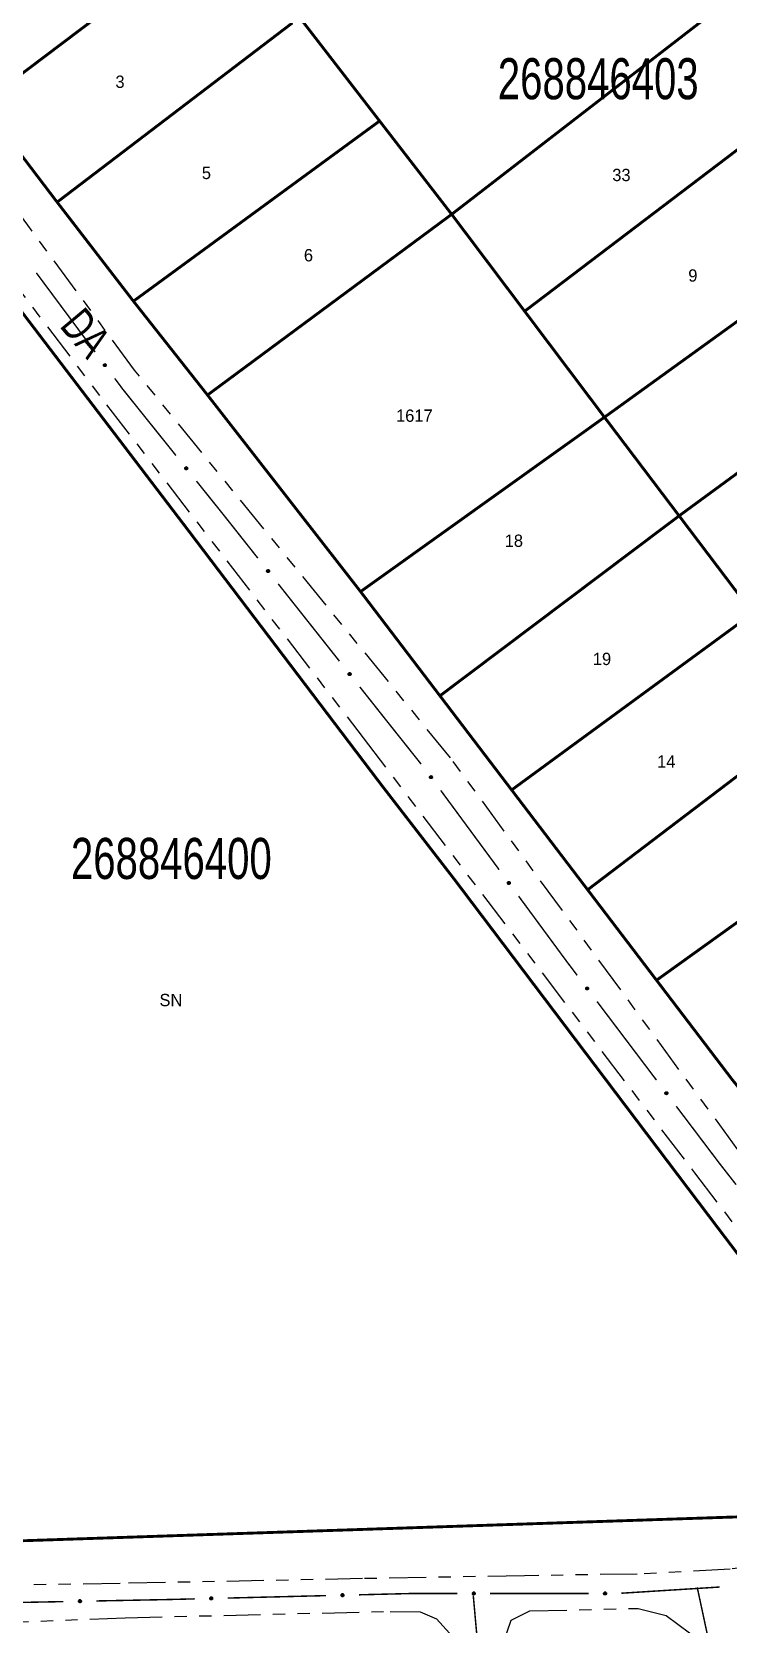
# Model space of a CAD drawing. Extents: x 205807 to 207855, y 4874692 to 4876446.
# Drawn here: x 206378.2 to 206463, y 4875575.6 to 4875769.5 of the extents above; entities that cross this region are included whole.
import ezdxf
from ezdxf.enums import TextEntityAlignment as Align

# ---------------------------------------------------------------- set-up
doc = ezdxf.new("R2010")
doc.units = 0
doc.header["$LTSCALE"] = 1.5
doc.header["$MEASUREMENT"] = 0
doc.linetypes.add('TRACO_25', pattern=[8, 3, -1, 1, -1, 1, -1])
for name, color, linetype in [('CD_MALHA_LOTES', 7, 'CONTINUOUS'), ('CD_TXT_QUADRA', 7, 'CONTINUOUS'), ('RU-QUADRA', 210, 'CONTINUOUS'), ('SV-EIXO-RUA-N-PAV', 6, 'CONTINUOUS'), ('SV-RUA-NAO-PAV', 7, 'CONTINUOUS'), ('SV-TXT-RUA-N-PAV', 7, 'CONTINUOUS'), ('Th_NmrPort', 1, 'CONTINUOUS')]:
    doc.layers.add(name, color=color, linetype=linetype)
doc.styles.add('ARIAL', font='ARIAL.SHX')

msp = doc.modelspace()

# ---------------------------------------------------------------- linework, layer by layer
at = {"layer": 'CD_MALHA_LOTES', "linetype": 'Continuous', "const_width": 0.35, "flags": 128}
for points in [[(206372.145914, 4875760.748556), (206401.074051, 4875782.573737)], [(206429.342953, 4875747.271412), (206467.623315, 4875776.824328)], [(206420.559926, 4875758.636677), (206410.811888, 4875771.250669)], [(206381.267174, 4875748.753683), (206409.933046, 4875770.581471)], [(206438.234955, 4875735.469681), (206476.783469, 4875764.718787)], [(206381.267174, 4875748.753683), (206372.145914, 4875760.748556)], [(206390.564516, 4875736.691779), (206420.559926, 4875758.636677)], [(206429.342953, 4875747.271412), (206420.559926, 4875758.636677)], [(206358.562724, 4875751.281207), (206360.856234, 4875752.979595), (206364.262768, 4875752.05213), (206397.424073, 4875708.55034), (206420.777756, 4875677.78588), (206429.668537, 4875666.286756), (206461.776464, 4875623.847351), (206477.002097, 4875603.821719), (206484.796985, 4875593.616569), (206485.6175, 4875592.283233)], [(206447.960005, 4875722.562305), (206487.051807, 4875750.769378)], [(206390.564516, 4875736.691779), (206381.267174, 4875748.753683)], [(206399.591541, 4875725.26426), (206429.342953, 4875747.271412)], [(206438.234955, 4875735.469681), (206429.342953, 4875747.271412)], [(206457.05452, 4875710.553342), (206495.776167, 4875738.917444)], [(206399.591541, 4875725.26426), (206390.564516, 4875736.691779)], [(206447.960005, 4875722.562305), (206438.234955, 4875735.469681)], [(206418.242757, 4875701.324607), (206399.591541, 4875725.26426)], [(206418.242757, 4875701.324607), (206447.960005, 4875722.562305)], [(206457.05452, 4875710.553342), (206447.960005, 4875722.562305)], [(206427.91193, 4875688.634543), (206457.05452, 4875710.553342)], [(206464.903574, 4875700.188962), (206457.05452, 4875710.553342)], [(206427.91193, 4875688.634543), (206418.242757, 4875701.324607)], [(206436.648469, 4875677.168493), (206466.042063, 4875698.68563)], [(206436.648469, 4875677.168493), (206427.91193, 4875688.634543)], [(206445.910205, 4875665.013159), (206474.877025, 4875687.019397)], [(206445.910205, 4875665.013159), (206436.648469, 4875677.168493)], [(206454.303153, 4875653.998044), (206483.837049, 4875675.188023)], [(206454.303153, 4875653.998044), (206445.910205, 4875665.013159)], [(206473.18174, 4875630.102917), (206463.587317, 4875641.813277), (206454.303153, 4875653.998044)], [(206485.6175, 4875592.283233), (206485.925193, 4875591.052461), (206485.207243, 4875589.821689), (206484.079035, 4875589.308867), (206365.668528, 4875585.360141)]]:
    msp.add_lwpolyline(points, dxfattribs=at)
at = {"layer": 'RU-QUADRA', "linetype": 'Continuous', "const_width": 0.18, "flags": 128}
msp.add_lwpolyline([(206372.145914, 4875760.748556), (206381.267174, 4875748.753683), (206390.564516, 4875736.691779), (206399.591541, 4875725.26426), (206418.242757, 4875701.324607), (206427.91193, 4875688.634543), (206436.648469, 4875677.168493), (206445.910205, 4875665.013159), (206454.303153, 4875653.998044), (206463.587317, 4875641.813277)], dxfattribs=at)
msp.add_lwpolyline([(206476.936664, 4875603.907781), (206461.776464, 4875623.847351), (206429.668537, 4875666.286756), (206420.777756, 4875677.78588), (206397.424073, 4875708.55034), (206364.262768, 4875752.05213), (206360.856234, 4875752.979595), (206358.562724, 4875751.281207), (206359.22372, 4875732.968734), (206361.623327, 4875672.48219), (206363.85856, 4875603.910001), (206365.668528, 4875585.360141), (206484.079035, 4875589.308867), (206485.207243, 4875589.821689), (206485.925193, 4875591.052461), (206485.6175, 4875592.283233), (206484.796985, 4875593.616569), (206477.002097, 4875603.821719)], close=True, dxfattribs=at)
at = {"layer": 'SV-EIXO-RUA-N-PAV', "const_width": 0.18}
for points in [[(206385.897521, 4875730.506183), (206378.739032, 4875740.137177)], [(206389.243384, 4875726.004676), (206388.283684, 4875727.295852)], [(206389.488225, 4875725.699539), (206389.243384, 4875726.004676)], [(206395.74656, 4875717.899972), (206389.488225, 4875725.699539)], [(206401.548199, 4875710.669572), (206398.249894, 4875714.780145)], [(206402.001391, 4875710.097611), (206401.548199, 4875710.669572)], [(206405.727583, 4875705.3949), (206402.001391, 4875710.097611)], [(206415.664095, 4875692.854336), (206408.211711, 4875702.259759)], [(206421.520565, 4875685.463067), (206418.148223, 4875689.719196)], [(206421.875618, 4875685.01744), (206421.520565, 4875685.463067)], [(206425.614476, 4875680.324792), (206421.875618, 4875685.01744)], [(206435.125151, 4875667.458836), (206428.006763, 4875677.119506)], [(206443.375385, 4875656.262089), (206437.497947, 4875664.238612)], [(206443.430892, 4875656.188766), (206443.375385, 4875656.262089)], [(206444.638033, 4875654.594147), (206443.430892, 4875656.188766)], [(206454.295165, 4875641.837196), (206447.052316, 4875651.40491)], [(206461.970348, 4875631.698374), (206456.709447, 4875638.647958)], [(206462.145144, 4875631.474913), (206461.970348, 4875631.698374)], [(206463.993507, 4875629.111958), (206462.145144, 4875631.474913)], [(206424.35233, 4875579.314593), (206418.033367, 4875579.157923)], [(206425.031425, 4875579.314593), (206424.35233, 4875579.314593)], [(206430.031425, 4875579.314593), (206425.031425, 4875579.314593)], [(206446.031425, 4875579.314593), (206434.031425, 4875579.314593)], [(206462.006576, 4875580.105556), (206450.03024, 4875579.352327)], [(206459.264717, 4875580.052178), (206461.779066, 4875568.318549)], [(206382.042981, 4875578.33073), (206370.045288, 4875578.095479)], [(206394.603043, 4875578.577007), (206386.042213, 4875578.409146)], [(206395.040433, 4875578.587847), (206394.603043, 4875578.577007)], [(206398.039511, 4875578.662205), (206395.040433, 4875578.587847)], [(206414.034596, 4875579.05878), (206402.038282, 4875578.761349)], [(206431.974048, 4875579.068731), (206433.042132, 4875567.116359)]]:
    msp.add_lwpolyline(points, dxfattribs=at)
at = {"layer": 'SV-EIXO-RUA-N-PAV'}
for points in [[(206387.087965, 4875728.720035), (206387.039482, 4875728.726474), (206386.99913, 4875728.741922), (206386.969184, 4875728.764494), (206386.947921, 4875728.79134), (206386.929262, 4875728.821255), (206386.917104, 4875728.855566), (206386.912045, 4875728.896636), (206386.918164, 4875728.945316), (206386.936706, 4875728.985612), (206386.957264, 4875729.016156), (206386.983981, 4875729.039939), (206387.013345, 4875729.057578), (206387.049403, 4875729.069028), (206387.091074, 4875729.073749), (206387.139875, 4875729.066412), (206387.17933, 4875729.050995), (206387.207723, 4875729.028403), (206387.231463, 4875729.001392), (206387.250146, 4875728.970623), (206387.261886, 4875728.936874), (206387.266563, 4875728.894909), (206387.258684, 4875728.846839), (206387.243757, 4875728.807311), (206387.221569, 4875728.778608), (206387.19445, 4875728.755835), (206387.164674, 4875728.736756), (206387.130692, 4875728.723098), (206387.087965, 4875728.720035)], [(206397.002289, 4875716.159102), (206396.953602, 4875716.163742), (206396.912706, 4875716.177687), (206396.881944, 4875716.199135), (206396.859703, 4875716.225175), (206396.83995, 4875716.254379), (206396.82653, 4875716.288217), (206396.819955, 4875716.329071), (206396.824268, 4875716.377945), (206396.841306, 4875716.4189), (206396.860719, 4875716.450183), (206396.886538, 4875716.474938), (206396.915229, 4875716.493652), (206396.950839, 4875716.506429), (206396.992306, 4875716.512688), (206397.041345, 4875716.507163), (206397.081344, 4875716.493217), (206397.110554, 4875716.47169), (206397.135277, 4875716.445577), (206397.155086, 4875716.41552), (206397.168067, 4875716.382229), (206397.174294, 4875716.340466), (206397.168199, 4875716.292137), (206397.154745, 4875716.252084), (206397.133634, 4875716.22258), (206397.107377, 4875716.198818), (206397.078327, 4875716.17865), (206397.044874, 4875716.163744), (206397.002289, 4875716.159102)], [(206406.972598, 4875703.646351), (206406.92394, 4875703.651291), (206406.883131, 4875703.665486), (206406.852501, 4875703.687122), (206406.83042, 4875703.713299), (206406.810847, 4875703.742624), (206406.797635, 4875703.776543), (206406.791311, 4875703.817437), (206406.795924, 4875703.866283), (206406.813213, 4875703.907133), (206406.832818, 4875703.938296), (206406.858788, 4875703.962893), (206406.887594, 4875703.98143), (206406.923281, 4875703.993988), (206406.964787, 4875703.999992), (206407.013791, 4875703.994166), (206407.053704, 4875703.979975), (206407.08278, 4875703.958269), (206407.107342, 4875703.932004), (206407.126967, 4875703.901826), (206407.139743, 4875703.868456), (206407.145713, 4875703.826656), (206407.139321, 4875703.778365), (206407.125622, 4875703.738395), (206407.10433, 4875703.709021), (206407.077928, 4875703.685422), (206407.048754, 4875703.665432), (206407.015211, 4875703.650732), (206406.972598, 4875703.646351)], [(206416.90911, 4875691.105788), (206416.860452, 4875691.110727), (206416.819642, 4875691.124923), (206416.789013, 4875691.146559), (206416.766932, 4875691.172736), (206416.747359, 4875691.20206), (206416.734147, 4875691.23598), (206416.727823, 4875691.276874), (206416.732436, 4875691.32572), (206416.749725, 4875691.366569), (206416.76933, 4875691.397733), (206416.7953, 4875691.422329), (206416.824106, 4875691.440867), (206416.859793, 4875691.453425), (206416.901299, 4875691.459429), (206416.950303, 4875691.453602), (206416.990216, 4875691.439411), (206417.019292, 4875691.417706), (206417.043854, 4875691.391441), (206417.063479, 4875691.361263), (206417.076255, 4875691.327893), (206417.082225, 4875691.286092), (206417.075833, 4875691.237802), (206417.062134, 4875691.197832), (206417.040842, 4875691.168458), (206417.01444, 4875691.144858), (206416.985266, 4875691.124869), (206416.951723, 4875691.110169), (206416.90911, 4875691.105788)], [(206426.816975, 4875678.548647), (206426.768519, 4875678.555288), (206426.728232, 4875678.570904), (206426.69838, 4875678.5936), (206426.677229, 4875678.620534), (206426.658695, 4875678.650526), (206426.646679, 4875678.684887), (206426.641791, 4875678.725978), (206426.648112, 4875678.774632), (206426.666821, 4875678.814851), (206426.687506, 4875678.845309), (206426.714322, 4875678.86898), (206426.743759, 4875678.886498), (206426.779864, 4875678.897798), (206426.821554, 4875678.902345), (206426.870324, 4875678.894805), (206426.909716, 4875678.879225), (206426.938014, 4875678.856514), (206426.961641, 4875678.829405), (206426.980197, 4875678.798559), (206426.991797, 4875678.764761), (206426.996299, 4875678.722778), (206426.98822, 4875678.67474), (206426.973129, 4875678.635275), (206426.950821, 4875678.606665), (206426.923608, 4875678.584005), (206426.893753, 4875678.565049), (206426.859715, 4875678.551533), (206426.816975, 4875678.548647)], [(206436.308159, 4875665.667754), (206436.259704, 4875665.674394), (206436.219417, 4875665.69001), (206436.189564, 4875665.712706), (206436.168414, 4875665.73964), (206436.149879, 4875665.769633), (206436.137864, 4875665.803994), (206436.132976, 4875665.845084), (206436.139296, 4875665.893739), (206436.158006, 4875665.933958), (206436.178691, 4875665.964415), (206436.205506, 4875665.988087), (206436.234944, 4875666.005604), (206436.271049, 4875666.016905), (206436.312739, 4875666.021451), (206436.361509, 4875666.013912), (206436.4009, 4875665.998332), (206436.429199, 4875665.975621), (206436.452826, 4875665.948512), (206436.471381, 4875665.917665), (206436.482981, 4875665.883868), (206436.487484, 4875665.841884), (206436.479404, 4875665.793847), (206436.464313, 4875665.754381), (206436.442006, 4875665.725771), (206436.414793, 4875665.703111), (206436.384937, 4875665.684156), (206436.350899, 4875665.670639), (206436.308159, 4875665.667754)], [(206445.844128, 4875652.818529), (206445.79559, 4875652.824542), (206445.755104, 4875652.839636), (206445.72496, 4875652.861943), (206445.703463, 4875652.888601), (206445.684542, 4875652.918351), (206445.672083, 4875652.952553), (206445.666663, 4875652.993578), (206445.672353, 4875653.04231), (206445.690541, 4875653.082767), (206445.71083, 4875653.11349), (206445.737336, 4875653.137507), (206445.766545, 4875653.155404), (206445.8025, 4875653.167171), (206445.844128, 4875653.172257), (206445.892991, 4875653.165349), (206445.932581, 4875653.15028), (206445.961171, 4875653.127938), (206445.985147, 4875653.101137), (206446.004101, 4875653.070533), (206446.016137, 4875653.036889), (206446.021183, 4875652.994967), (206446.013726, 4875652.946829), (206445.999147, 4875652.907171), (206445.977212, 4875652.878275), (206445.950294, 4875652.855264), (206445.920687, 4875652.835924), (206445.886827, 4875652.821968), (206445.844128, 4875652.818529)], [(206455.501259, 4875640.061578), (206455.452722, 4875640.067591), (206455.412236, 4875640.082684), (206455.382092, 4875640.104991), (206455.360594, 4875640.13165), (206455.341673, 4875640.161399), (206455.329214, 4875640.195602), (206455.323795, 4875640.236626), (206455.329485, 4875640.285358), (206455.347672, 4875640.325816), (206455.367961, 4875640.356539), (206455.394468, 4875640.380556), (206455.423676, 4875640.398452), (206455.459632, 4875640.410219), (206455.50126, 4875640.415305), (206455.550123, 4875640.408398), (206455.589713, 4875640.393329), (206455.618303, 4875640.370986), (206455.642279, 4875640.344185), (206455.661232, 4875640.313582), (206455.673269, 4875640.279937), (206455.678314, 4875640.238015), (206455.670857, 4875640.189877), (206455.656278, 4875640.15022), (206455.634343, 4875640.121323), (206455.607426, 4875640.098313), (206455.577818, 4875640.078972), (206455.543958, 4875640.065017), (206455.501259, 4875640.061578)], [(206432.175105, 4875579.204512), (206432.141015, 4875579.169442), (206432.104545, 4875579.146272), (206432.068565, 4875579.135702), (206432.034335, 4875579.134652), (206431.999195, 4875579.137522), (206431.964405, 4875579.148232), (206431.928425, 4875579.168672), (206431.893005, 4875579.202622), (206431.871725, 4875579.241542), (206431.859475, 4875579.276262), (206431.856325, 4875579.311892), (206431.859685, 4875579.345982), (206431.872005, 4875579.381752), (206431.893075, 4875579.418012), (206431.928075, 4875579.452802), (206431.963985, 4875579.475272), (206431.999055, 4875579.484582), (206432.034895, 4875579.487522), (206432.070735, 4875579.484162), (206432.104825, 4875579.473452), (206432.141295, 4875579.452172), (206432.175175, 4875579.417172), (206432.197995, 4875579.381612), (206432.207795, 4875579.346682), (206432.209895, 4875579.311332), (206432.207445, 4875579.276052), (206432.198135, 4875579.240632), (206432.175105, 4875579.204512)], [(206448.175105, 4875579.204512), (206448.141015, 4875579.169442), (206448.104545, 4875579.146272), (206448.068565, 4875579.135702), (206448.034335, 4875579.134652), (206447.999195, 4875579.137522), (206447.964405, 4875579.148232), (206447.928425, 4875579.168672), (206447.893005, 4875579.202622), (206447.871725, 4875579.241542), (206447.859475, 4875579.276262), (206447.856325, 4875579.311892), (206447.859685, 4875579.345982), (206447.872005, 4875579.381752), (206447.893075, 4875579.418012), (206447.928075, 4875579.452802), (206447.963985, 4875579.475272), (206447.999055, 4875579.484582), (206448.034895, 4875579.487522), (206448.070735, 4875579.484162), (206448.104825, 4875579.473452), (206448.141295, 4875579.452172), (206448.175175, 4875579.417172), (206448.197995, 4875579.381612), (206448.207795, 4875579.346682), (206448.209895, 4875579.311332), (206448.207445, 4875579.276052), (206448.198135, 4875579.240632), (206448.175105, 4875579.204512)], [(206384.188408, 4875578.262695), (206384.155012, 4875578.226964), (206384.119003, 4875578.203083), (206384.083237, 4875578.19181), (206384.049035, 4875578.190089), (206384.013845, 4875578.19227), (206383.978852, 4875578.202296), (206383.942478, 4875578.222026), (206383.906399, 4875578.255275), (206383.88436, 4875578.293771), (206383.871432, 4875578.328244), (206383.867584, 4875578.363805), (206383.870275, 4875578.397955), (206383.881892, 4875578.433959), (206383.902247, 4875578.470625), (206383.936558, 4875578.506095), (206383.972021, 4875578.529264), (206384.006901, 4875578.53926), (206384.042677, 4875578.542902), (206384.078576, 4875578.540245), (206384.112869, 4875578.530206), (206384.149749, 4875578.509645), (206384.184309, 4875578.475316), (206384.207822, 4875578.44021), (206384.218305, 4875578.405479), (206384.221097, 4875578.370177), (206384.219339, 4875578.334856), (206384.210725, 4875578.29926), (206384.188408, 4875578.262695)], [(206400.185262, 4875578.605291), (206400.152051, 4875578.569387), (206400.116167, 4875578.54532), (206400.08046, 4875578.533862), (206400.046266, 4875578.531964), (206400.011066, 4875578.533962), (206399.976021, 4875578.543806), (206399.939546, 4875578.563348), (206399.903295, 4875578.59641), (206399.881057, 4875578.63479), (206399.86795, 4875578.669196), (206399.863918, 4875578.704737), (206399.866432, 4875578.7389), (206399.877862, 4875578.774964), (206399.898026, 4875578.811735), (206399.932153, 4875578.847382), (206399.967495, 4875578.870735), (206400.002324, 4875578.880912), (206400.03808, 4875578.884739), (206400.073992, 4875578.882269), (206400.108337, 4875578.872407), (206400.145323, 4875578.852037), (206400.180061, 4875578.817888), (206400.203755, 4875578.782904), (206400.214418, 4875578.748228), (206400.217393, 4875578.712941), (206400.215818, 4875578.677611), (206400.207389, 4875578.641971), (206400.185262, 4875578.605291)], [(206416.180346, 4875579.001866), (206416.147136, 4875578.965962), (206416.111251, 4875578.941895), (206416.075544, 4875578.930436), (206416.041351, 4875578.928538), (206416.006151, 4875578.930536), (206415.971106, 4875578.940381), (206415.93463, 4875578.959923), (206415.89838, 4875578.992984), (206415.876141, 4875579.031365), (206415.863035, 4875579.065771), (206415.859002, 4875579.101312), (206415.861517, 4875579.135475), (206415.872946, 4875579.171539), (206415.893111, 4875579.20831), (206415.927238, 4875579.243957), (206415.96258, 4875579.26731), (206415.997408, 4875579.277486), (206416.033164, 4875579.281314), (206416.069077, 4875579.278843), (206416.103422, 4875579.268981), (206416.140408, 4875579.248612), (206416.175145, 4875579.214462), (206416.198839, 4875579.179479), (206416.209502, 4875579.144803), (206416.212478, 4875579.109515), (206416.210903, 4875579.074186), (206416.202474, 4875579.038546), (206416.180346, 4875579.001866)]]:
    msp.add_lwpolyline(points, close=True, dxfattribs=at)
for points in [[(206387.087965, 4875728.720035), (206386.912045, 4875728.896636)], [(206387.039482, 4875728.726474), (206386.917104, 4875728.855566)], [(206387.130692, 4875728.723098), (206386.918164, 4875728.945316)], [(206387.11027, 4875728.723314), (206386.918717, 4875728.91927)], [(206387.061698, 4875728.724615), (206386.919325, 4875728.870417)], [(206387.016441, 4875728.735181), (206386.929256, 4875728.831894)], [(206386.99913, 4875728.741922), (206386.929262, 4875728.821255)], [(206387.144975, 4875728.733808), (206386.929815, 4875728.961522)], [(206387.164674, 4875728.736756), (206386.936706, 4875728.985612)], [(206387.176423, 4875728.748682), (206386.948521, 4875728.995828)], [(206387.19445, 4875728.755835), (206386.957264, 4875729.016156)], [(206387.206806, 4875728.769564), (206386.973768, 4875729.028195)], [(206387.221569, 4875728.778608), (206386.983981, 4875729.039939)], [(206387.23121, 4875728.796204), (206387.000866, 4875729.046635)], [(206387.243757, 4875728.807311), (206387.013345, 4875729.057578)], [(206387.25073, 4875728.829414), (206387.035037, 4875729.060133)], [(206387.258684, 4875728.846839), (206387.049403, 4875729.069028)], [(206387.259105, 4875728.873043), (206387.072465, 4875729.06925)], [(206387.266563, 4875728.894909), (206387.091074, 4875729.073749)], [(206387.25903, 4875728.918892), (206387.120475, 4875729.064131)], [(206387.261886, 4875728.936874), (206387.139875, 4875729.066412)], [(206387.252917, 4875728.956852), (206387.163822, 4875729.053846)], [(206387.250146, 4875728.970623), (206387.17933, 4875729.050995)], [(206397.002289, 4875716.159102), (206396.819955, 4875716.329071)], [(206397.044874, 4875716.163744), (206396.824268, 4875716.377945)], [(206397.024458, 4875716.163204), (206396.825784, 4875716.351937)], [(206396.953602, 4875716.163742), (206396.82653, 4875716.288217)], [(206396.975872, 4875716.162707), (206396.8282, 4875716.30314)], [(206397.058751, 4875716.174975), (206396.835312, 4875716.394571)], [(206396.930255, 4875716.171591), (206396.83955, 4875716.265011)], [(206396.912706, 4875716.177687), (206396.83995, 4875716.254379)], [(206397.078327, 4875716.17865), (206396.841306, 4875716.4189)], [(206397.089627, 4875716.191003), (206396.852735, 4875716.429545)], [(206397.107377, 4875716.198818), (206396.860719, 4875716.450183)], [(206397.119216, 4875716.212995), (206396.876767, 4875716.462824)], [(206397.133634, 4875716.22258), (206396.886538, 4875716.474938)], [(206397.142618, 4875716.24052), (206396.903164, 4875716.482255)], [(206397.154745, 4875716.252084), (206396.915229, 4875716.493652)], [(206397.160895, 4875716.27443), (206396.936812, 4875716.497008)], [(206397.168199, 4875716.292137), (206396.950839, 4875716.506429)], [(206397.16765, 4875716.318339), (206396.973877, 4875716.507505)], [(206397.174294, 4875716.340466), (206396.992306, 4875716.512688)], [(206397.165878, 4875716.364153), (206397.022043, 4875716.504165)], [(206397.168067, 4875716.382229), (206397.041345, 4875716.507163)], [(206397.158365, 4875716.401862), (206397.065742, 4875716.495492)], [(206397.155086, 4875716.41552), (206397.081344, 4875716.493217)], [(206406.972598, 4875703.646351), (206406.791311, 4875703.817437)], [(206407.015211, 4875703.650732), (206406.795924, 4875703.866283)], [(206406.994792, 4875703.650317), (206406.797281, 4875703.840266)], [(206406.92394, 4875703.651291), (206406.797635, 4875703.776543)], [(206406.946203, 4875703.650119), (206406.799396, 4875703.791455)], [(206407.029156, 4875703.661877), (206406.80707, 4875703.882842)], [(206406.900641, 4875703.659283), (206406.810512, 4875703.753258)], [(206406.883131, 4875703.665486), (206406.810847, 4875703.742624)], [(206407.048754, 4875703.665432), (206406.813213, 4875703.907133)], [(206407.06013, 4875703.677715), (206406.824707, 4875703.917708)], [(206407.077928, 4875703.685422), (206406.832818, 4875703.938296)], [(206407.089854, 4875703.699526), (206406.848943, 4875703.950839)], [(206407.10433, 4875703.709021), (206406.858788, 4875703.962893)], [(206407.113424, 4875703.726906), (206406.875459, 4875703.970107)], [(206407.125622, 4875703.738395), (206406.887594, 4875703.98143)], [(206407.131909, 4875703.760703), (206406.909197, 4875703.984654)], [(206407.139321, 4875703.778365), (206406.923281, 4875703.993988)], [(206407.138934, 4875703.80457), (206406.946326, 4875703.994922)], [(206407.145713, 4875703.826656), (206406.964787, 4875703.999992)], [(206407.137443, 4875703.850394), (206406.99447, 4875703.991287)], [(206407.139743, 4875703.868456), (206407.013791, 4875703.994166)], [(206407.130162, 4875703.888148), (206407.038115, 4875703.982345)], [(206407.126967, 4875703.901826), (206407.053704, 4875703.979975)], [(206416.90911, 4875691.105788), (206416.727823, 4875691.276874)], [(206416.951723, 4875691.110169), (206416.732436, 4875691.32572)], [(206416.931304, 4875691.109754), (206416.733793, 4875691.299703)], [(206416.860452, 4875691.110727), (206416.734147, 4875691.23598)], [(206416.882715, 4875691.109555), (206416.735908, 4875691.250892)], [(206416.965668, 4875691.121314), (206416.743582, 4875691.342278)], [(206416.837153, 4875691.118719), (206416.747024, 4875691.212694)], [(206416.819642, 4875691.124923), (206416.747359, 4875691.20206)], [(206416.985266, 4875691.124869), (206416.749725, 4875691.366569)], [(206416.996642, 4875691.137152), (206416.761219, 4875691.377145)], [(206417.01444, 4875691.144858), (206416.76933, 4875691.397733)], [(206417.026366, 4875691.158962), (206416.785455, 4875691.410276)], [(206417.040842, 4875691.168458), (206416.7953, 4875691.422329)], [(206417.049936, 4875691.186343), (206416.811971, 4875691.429544)], [(206417.062134, 4875691.197832), (206416.824106, 4875691.440867)], [(206417.068421, 4875691.22014), (206416.845709, 4875691.44409)], [(206417.075833, 4875691.237802), (206416.859793, 4875691.453425)], [(206417.075446, 4875691.264006), (206416.882838, 4875691.454359)], [(206417.082225, 4875691.286092), (206416.901299, 4875691.459429)], [(206417.073955, 4875691.309831), (206416.930982, 4875691.450723)], [(206417.076255, 4875691.327893), (206416.950303, 4875691.453602)], [(206417.066673, 4875691.347585), (206416.974627, 4875691.441782)], [(206417.063479, 4875691.361263), (206416.990216, 4875691.439411)], [(206426.816975, 4875678.548647), (206426.641791, 4875678.725978)], [(206426.768519, 4875678.555288), (206426.646679, 4875678.684887)], [(206426.859715, 4875678.551533), (206426.648112, 4875678.774632)], [(206426.839294, 4875678.551834), (206426.648557, 4875678.748584)], [(206426.790728, 4875678.553337), (206426.648961, 4875678.699729)], [(206426.728232, 4875678.570904), (206426.658695, 4875678.650526)], [(206426.745515, 4875678.564091), (206426.658732, 4875678.661165)], [(206426.874042, 4875678.562183), (206426.659831, 4875678.79079)], [(206426.893753, 4875678.565049), (206426.666821, 4875678.814851)], [(206426.905552, 4875678.576926), (206426.678679, 4875678.825017)], [(206426.923608, 4875678.584005), (206426.687506, 4875678.845309)], [(206426.936021, 4875678.597682), (206426.704061, 4875678.857279)], [(206426.950821, 4875678.606665), (206426.714322, 4875678.86898)], [(206426.960535, 4875678.62422), (206426.731235, 4875678.875607)], [(206426.973129, 4875678.635275), (206426.743759, 4875678.886498)], [(206426.980193, 4875678.657349), (206426.765462, 4875678.888963)], [(206426.98822, 4875678.67474), (206426.779864, 4875678.897798)], [(206426.98875, 4875678.700943), (206426.802927, 4875678.897924)], [(206426.996299, 4875678.722778), (206426.821554, 4875678.902345)], [(206426.988866, 4875678.746791), (206426.850915, 4875678.892605)], [(206426.991797, 4875678.764761), (206426.870324, 4875678.894805)], [(206426.982911, 4875678.784777), (206426.89422, 4875678.88214)], [(206426.980197, 4875678.798559), (206426.909716, 4875678.879225)], [(206436.308159, 4875665.667754), (206436.132976, 4875665.845084)], [(206436.259704, 4875665.674394), (206436.137864, 4875665.803994)], [(206436.350899, 4875665.670639), (206436.139296, 4875665.893739)], [(206436.330478, 4875665.67094), (206436.139741, 4875665.86769)], [(206436.281912, 4875665.672443), (206436.140146, 4875665.818835)], [(206436.219417, 4875665.69001), (206436.149879, 4875665.769633)], [(206436.2367, 4875665.683197), (206436.149917, 4875665.780271)], [(206436.365226, 4875665.681289), (206436.151016, 4875665.909896)], [(206436.384937, 4875665.684156), (206436.158006, 4875665.933958)], [(206436.396736, 4875665.696033), (206436.169864, 4875665.944124)], [(206436.414793, 4875665.703111), (206436.178691, 4875665.964415)], [(206436.427206, 4875665.716789), (206436.195245, 4875665.976386)], [(206436.442006, 4875665.725771), (206436.205506, 4875665.988087)], [(206436.45172, 4875665.743327), (206436.222419, 4875665.994713)], [(206436.464313, 4875665.754381), (206436.234944, 4875666.005604)], [(206436.471378, 4875665.776456), (206436.256647, 4875666.008069)], [(206436.479404, 4875665.793847), (206436.271049, 4875666.016905)], [(206436.479935, 4875665.820049), (206436.294112, 4875666.017031)], [(206436.487484, 4875665.841884), (206436.312739, 4875666.021451)], [(206436.48005, 4875665.865898), (206436.3421, 4875666.011712)], [(206436.482981, 4875665.883868), (206436.361509, 4875666.013912)], [(206436.474095, 4875665.903883), (206436.385404, 4875666.001247)], [(206436.471381, 4875665.917665), (206436.4009, 4875665.998332)], [(206445.920687, 4875652.835924), (206445.690541, 4875653.082767)], [(206445.932331, 4875652.847953), (206445.702266, 4875653.093086)], [(206445.950294, 4875652.855264), (206445.71083, 4875653.11349)], [(206445.962529, 4875652.869101), (206445.727228, 4875653.125674)], [(206445.977212, 4875652.878275), (206445.737336, 4875653.137507)], [(206445.986698, 4875652.895954), (206445.754162, 4875653.144352)], [(206445.999147, 4875652.907171), (206445.766545, 4875653.155404)], [(206446.005925, 4875652.929335), (206445.788214, 4875653.15815)], [(206446.013726, 4875652.946829), (206445.8025, 4875653.167171)], [(206446.013917, 4875652.973036), (206445.82556, 4875653.167595)], [(206446.021183, 4875652.994967), (206445.844128, 4875653.172257)], [(206446.013439, 4875653.018882), (206445.873612, 4875653.162898)], [(206446.016137, 4875653.036889), (206445.892991, 4875653.165349)], [(206446.006993, 4875653.056787), (206445.917049, 4875653.152994)], [(206446.004101, 4875653.070533), (206445.932581, 4875653.15028)], [(206445.844128, 4875652.818529), (206445.666663, 4875652.993578)], [(206445.79559, 4875652.824542), (206445.672083, 4875652.952553)], [(206445.886827, 4875652.821968), (206445.672353, 4875653.04231)], [(206445.866403, 4875652.822005), (206445.673135, 4875653.016269)], [(206445.817822, 4875652.822879), (206445.674172, 4875652.967423)], [(206445.901014, 4875652.832803), (206445.683862, 4875653.058618)], [(206445.772474, 4875652.833047), (206445.684442, 4875652.928989)], [(206445.755104, 4875652.839636), (206445.684542, 4875652.918351)], [(206455.501259, 4875640.061578), (206455.323795, 4875640.236626)], [(206455.452722, 4875640.067591), (206455.329214, 4875640.195602)], [(206455.543958, 4875640.065017), (206455.329485, 4875640.285358)], [(206455.523535, 4875640.065053), (206455.330267, 4875640.259318)], [(206455.474954, 4875640.065927), (206455.331304, 4875640.210472)], [(206455.558146, 4875640.075851), (206455.340994, 4875640.301666)], [(206455.429605, 4875640.076095), (206455.341573, 4875640.172038)], [(206455.412236, 4875640.082684), (206455.341673, 4875640.161399)], [(206455.577818, 4875640.078972), (206455.347672, 4875640.325816)], [(206455.589462, 4875640.091001), (206455.359397, 4875640.336135)], [(206455.607426, 4875640.098313), (206455.367961, 4875640.356539)], [(206455.619661, 4875640.11215), (206455.384359, 4875640.368722)], [(206455.634343, 4875640.121323), (206455.394468, 4875640.380556)], [(206455.643829, 4875640.139003), (206455.411293, 4875640.3874)], [(206455.656278, 4875640.15022), (206455.423676, 4875640.398452)], [(206455.663056, 4875640.172384), (206455.445345, 4875640.401198)], [(206455.670857, 4875640.189877), (206455.459632, 4875640.410219)], [(206455.671048, 4875640.216084), (206455.482691, 4875640.410644)], [(206455.678314, 4875640.238015), (206455.50126, 4875640.415305)], [(206455.67057, 4875640.261931), (206455.530744, 4875640.405946)], [(206455.673269, 4875640.279937), (206455.550123, 4875640.408398)], [(206455.664124, 4875640.299836), (206455.57418, 4875640.396043)], [(206455.661232, 4875640.313582), (206455.589713, 4875640.393329)], [(206432.184415, 4875579.400394), (206431.870575, 4875579.364916)], [(206432.175175, 4875579.417172), (206431.872005, 4875579.381752)], [(206432.154396, 4875579.433142), (206431.885585, 4875579.400394)], [(206432.141295, 4875579.452172), (206431.893075, 4875579.418012)], [(206432.117554, 4875579.460433), (206431.918333, 4875579.435871)], [(206432.104825, 4875579.473452), (206431.928075, 4875579.452802)], [(206432.083441, 4875579.478172), (206431.952446, 4875579.464526)], [(206432.070735, 4875579.484162), (206431.963985, 4875579.475272)], [(206448.184415, 4875579.400394), (206447.870575, 4875579.364916)], [(206448.175175, 4875579.417172), (206447.872005, 4875579.381752)], [(206448.154396, 4875579.433142), (206447.885585, 4875579.400394)], [(206448.141295, 4875579.452172), (206447.893075, 4875579.418012)], [(206448.117554, 4875579.460433), (206447.918333, 4875579.435871)], [(206448.104825, 4875579.473452), (206447.928075, 4875579.452802)], [(206448.083441, 4875579.478172), (206447.952446, 4875579.464526)], [(206448.070735, 4875579.484162), (206447.963985, 4875579.475272)], [(206384.218305, 4875578.405479), (206383.867584, 4875578.363805)], [(206384.207822, 4875578.44021), (206383.870275, 4875578.397955)], [(206384.217095, 4875578.388208), (206383.871215, 4875578.348672)], [(206384.221097, 4875578.370177), (206383.871432, 4875578.328244)], [(206384.209578, 4875578.423545), (206383.871937, 4875578.381441)], [(206384.193876, 4875578.458722), (206383.880791, 4875578.417099)], [(206384.184309, 4875578.475316), (206383.881892, 4875578.433959)], [(206384.216453, 4875578.351347), (206383.882905, 4875578.309322)], [(206384.219339, 4875578.334856), (206383.88436, 4875578.293771)], [(206384.16322, 4875578.490876), (206383.895103, 4875578.452864)], [(206384.2103, 4875578.317106), (206383.899971, 4875578.274172)], [(206384.149749, 4875578.509645), (206383.902247, 4875578.470625)], [(206384.210725, 4875578.29926), (206383.906399, 4875578.255275)], [(206384.12585, 4875578.517439), (206383.92715, 4875578.488976)], [(206384.198691, 4875578.282759), (206383.927925, 4875578.240601)], [(206384.112869, 4875578.530206), (206383.936558, 4875578.506095)], [(206384.188408, 4875578.262695), (206383.942478, 4875578.222026)], [(206384.091396, 4875578.534505), (206383.960694, 4875578.518295)], [(206384.169426, 4875578.243971), (206383.968051, 4875578.212727)], [(206384.078576, 4875578.540245), (206383.972021, 4875578.529264)], [(206384.155012, 4875578.226964), (206383.978852, 4875578.202296)], [(206384.134544, 4875578.213262), (206384.00518, 4875578.198442)], [(206384.119003, 4875578.203083), (206384.013845, 4875578.19227)], [(206400.214418, 4875578.748228), (206399.863918, 4875578.704737)], [(206400.203755, 4875578.782904), (206399.866432, 4875578.7389)], [(206400.213298, 4875578.730951), (206399.867627, 4875578.689622)], [(206400.217393, 4875578.712941), (206399.86795, 4875578.669196)], [(206400.205598, 4875578.766249), (206399.86818, 4875578.722395)], [(206400.189713, 4875578.801344), (206399.876849, 4875578.758098)], [(206400.180061, 4875578.817888), (206399.877862, 4875578.774964)], [(206400.212847, 4875578.694087), (206399.879521, 4875578.650334)], [(206400.215818, 4875578.677611), (206399.881057, 4875578.63479)], [(206400.158891, 4875578.833338), (206399.890975, 4875578.793937)], [(206400.206872, 4875578.659815), (206399.896769, 4875578.615273)], [(206400.145323, 4875578.852037), (206399.898026, 4875578.811735)], [(206400.207389, 4875578.641971), (206399.903295, 4875578.59641)], [(206400.121384, 4875578.859707), (206399.922834, 4875578.830215)], [(206400.19544, 4875578.625408), (206399.924897, 4875578.581847)], [(206400.108337, 4875578.872407), (206399.932153, 4875578.847382)], [(206400.185262, 4875578.605291), (206399.939546, 4875578.563348)], [(206400.086842, 4875578.876595), (206399.956226, 4875578.859707)], [(206400.166377, 4875578.586469), (206399.965166, 4875578.554182)], [(206400.073992, 4875578.882269), (206399.967495, 4875578.870735)], [(206400.152051, 4875578.569387), (206399.976021, 4875578.543806)], [(206400.131654, 4875578.55558), (206400.002369, 4875578.54009)], [(206400.116167, 4875578.54532), (206400.011066, 4875578.533962)], [(206416.209502, 4875579.144803), (206415.859002, 4875579.101312)], [(206416.198839, 4875579.179479), (206415.861517, 4875579.135475)], [(206416.208382, 4875579.127526), (206415.862712, 4875579.086197)], [(206416.212478, 4875579.109515), (206415.863035, 4875579.065771)], [(206416.200682, 4875579.162824), (206415.863264, 4875579.118969)], [(206416.184798, 4875579.197918), (206415.871933, 4875579.154673)], [(206416.175145, 4875579.214462), (206415.872946, 4875579.171539)], [(206416.207931, 4875579.090661), (206415.874605, 4875579.046909)], [(206416.210903, 4875579.074186), (206415.876141, 4875579.031365)], [(206416.153976, 4875579.229913), (206415.886059, 4875579.190511)], [(206416.201956, 4875579.05639), (206415.891854, 4875579.011848)], [(206416.140408, 4875579.248612), (206415.893111, 4875579.20831)], [(206416.202474, 4875579.038546), (206415.89838, 4875578.992984)], [(206416.116469, 4875579.256282), (206415.917918, 4875579.22679)], [(206416.190525, 4875579.021983), (206415.919981, 4875578.978422)], [(206416.103422, 4875579.268981), (206415.927238, 4875579.243957)], [(206416.180346, 4875579.001866), (206415.93463, 4875578.959923)], [(206416.081926, 4875579.273169), (206415.951311, 4875579.256281)], [(206416.161462, 4875578.983044), (206415.960251, 4875578.950756)], [(206416.069077, 4875579.278843), (206415.96258, 4875579.26731)], [(206416.147136, 4875578.965962), (206415.971106, 4875578.940381)], [(206416.126739, 4875578.952154), (206415.997454, 4875578.936664)], [(206416.111251, 4875578.941895), (206416.006151, 4875578.930536)], [(206432.207795, 4875579.346682), (206431.856325, 4875579.311892)], [(206432.209895, 4875579.311332), (206431.859475, 4875579.276262)], [(206432.206248, 4875579.329439), (206431.859659, 4875579.29669)], [(206432.197995, 4875579.381612), (206431.859685, 4875579.345982)], [(206432.199425, 4875579.364916), (206431.861023, 4875579.329439)], [(206432.204883, 4875579.292596), (206431.870575, 4875579.257119)], [(206432.207445, 4875579.276052), (206431.871725, 4875579.241542)], [(206432.19806, 4875579.258483), (206431.886949, 4875579.221641)], [(206432.198135, 4875579.240632), (206431.893005, 4875579.202622)], [(206432.18578, 4875579.22437), (206431.91424, 4875579.187528)], [(206432.175105, 4875579.204512), (206431.928425, 4875579.168672)], [(206432.15576, 4875579.186164), (206431.953811, 4875579.158873)], [(206432.141015, 4875579.169442), (206431.964405, 4875579.148232)], [(206432.120283, 4875579.156144), (206431.990653, 4875579.143864)], [(206432.104545, 4875579.146272), (206431.999195, 4875579.137522)], [(206448.207795, 4875579.346682), (206447.856325, 4875579.311892)], [(206448.209895, 4875579.311332), (206447.859475, 4875579.276262)], [(206448.206248, 4875579.329439), (206447.859659, 4875579.29669)], [(206448.197995, 4875579.381612), (206447.859685, 4875579.345982)], [(206448.199425, 4875579.364916), (206447.861023, 4875579.329439)], [(206448.204883, 4875579.292596), (206447.870575, 4875579.257119)], [(206448.207445, 4875579.276052), (206447.871725, 4875579.241542)], [(206448.19806, 4875579.258483), (206447.886949, 4875579.221641)], [(206448.198135, 4875579.240632), (206447.893005, 4875579.202622)], [(206448.18578, 4875579.22437), (206447.91424, 4875579.187528)], [(206448.175105, 4875579.204512), (206447.928425, 4875579.168672)], [(206448.15576, 4875579.186164), (206447.953811, 4875579.158873)], [(206448.141015, 4875579.169442), (206447.964405, 4875579.148232)], [(206448.120283, 4875579.156144), (206447.990653, 4875579.143864)], [(206448.104545, 4875579.146272), (206447.999195, 4875579.137522)]]:
    msp.add_lwpolyline(points, dxfattribs=at)
at = {"layer": 'SV-RUA-NAO-PAV', "linetype": 'TRACO_25'}
for points in [[(206487.98667, 4875603.907564, 4.976694), (206464.140174, 4875633.473844, 4.976694), (206429.213717, 4875681.063101, 5.513255), (206390.701104, 4875728.305905, 5.816528), (206377.682201, 4875745.970189, 5.769871), (206355.789913, 4875775.630555, 5.723213), (206332.584066, 4875807.749226, 5.396611), (206291.58666, 4875862.15271, 5.342177), (206262.097068, 4875902.256875, 5.248862), (206260.051154, 4875906.104965, 5.248862), (206258.445179, 4875909.879152, 5.241086), (206257.365892, 4875913.122146, 5.241086), (206244.603623, 4875951.003189, 5.178876), (206225.769795, 4876006.921655, 4.73563), (206220.798194, 4876023.383448, 4.688972)], [(206360.341914, 4875603.91007, 6.259774), (206359.901929, 4875612.124302, 6.259774), (206359.32256, 4875636.729454, 6.353089), (206356.554237, 4875725.604131, 6.073144), (206355.727068, 4875756.030299, 6.049816), (206356.98753, 4875757.476275, 6.049816), (206359.6375, 4875757.866542, 6.049816), (206365.568935, 4875752.672216, 6.049816), (206387.29613, 4875724.070695, 6.049816), (206418.561057, 4875683.518544, 5.909843), (206458.922252, 4875630.544543, 5.311072), (206479.272142, 4875603.907735, 5.132218)], [(206479.272142, 4875603.907735, 5.132218), (206487.905736, 4875592.606868, 5.132218), (206488.45793, 4875589.75077, 5.132218), (206487.388094, 4875587.790975, 5.132218), (206483.581449, 4875585.866137, 5.132218), (206478.319482, 4875584.355944, 5.186652), (206472.691303, 4875583.528618, 5.404387), (206467.991736, 4875582.809824, 5.552136), (206463.284682, 4875582.275441, 5.614346), (206451.94328, 4875581.687333, 5.661003), (206438.234152, 4875581.477423, 5.7932), (206418.458634, 4875581.131359, 5.878738), (206388.943191, 4875580.535517, 6.049816), (206364.534144, 4875580.191887, 6.166459), (206362.792367, 4875581.192883, 6.174235), (206361.438212, 4875583.442919, 6.213117), (206360.341914, 4875603.91007, 6.259774)], [(206443.094835, 4875490.021797, 5.859033), (206437.594124, 4875549.818446, 5.769871), (206436.801271, 4875558.451537, 5.769871), (206435.642518, 4875573.334903, 5.567688), (206436.594514, 4875576.080792, 5.528807), (206438.878362, 4875577.185992, 5.489926), (206452.059613, 4875577.502221, 5.489926), (206455.496152, 4875576.653237, 5.451045), (206458.317364, 4875574.527185, 5.396611), (206463.343628, 4875549.00777, 4.307936), (206466.63096, 4875529.630139, 4.459036), (206467.33369, 4875516.73247, 4.459036), (206468.097405, 4875502.576174, 4.549095), (206473.998678, 4875462.533991, 4.786521)], [(206368.382615, 4875416.724201, 5.990027), (206367.120965, 4875423.766762, 5.98184), (206366.495685, 4875428.884451, 6.063711), (206365.789047, 4875435.675001, 6.129208), (206365.090963, 4875443.476695, 6.202892), (206364.779267, 4875451.792341, 6.35026), (206364.336094, 4875462.442194, 6.35026), (206364.37461, 4875473.581222, 6.399383), (206363.50279, 4875504.12513, 6.448505), (206362.497928, 4875552.182712, 5.870962), (206361.28727, 4875575.258606, 5.870962), (206389.563729, 4875576.36443, 5.878738), (206421.859212, 4875577.142146, 5.645451), (206425.497653, 4875577.087006, 5.645451), (206427.495916, 4875576.229286, 5.645451), (206429.059573, 4875574.491475, 5.645451), (206431.964744, 4875549.995677, 5.661003), (206436.887152, 4875490.079702, 5.859033)]]:
    msp.add_polyline3d(points, dxfattribs=at)

# ---------------------------------------------------------------- texts
at = {"layer": 'CD_TXT_QUADRA', "style": 'ARIAL', "width": 0.7}
for s, p in [('268846403', (206434.963068, 4875761.287407)), ('268846400', (206382.94996, 4875666.330066))]:
    msp.add_text(s, height=5, dxfattribs=at).set_placement(p)
at = {"layer": 'SV-TXT-RUA-N-PAV', "style": 'ARIAL', "width": 0.7}
msp.add_text('DA', height=4, rotation=310, dxfattribs=at).set_placement((206381.471962, 4875733.632306))
at = {"layer": 'Th_NmrPort', "color": 1}
for s, p in [('3', (206388.370967, 4875763.415997)), ('5', (206398.901517, 4875752.314514)), ('33', (206448.909367, 4875752.064456)), ('6', (206411.335178, 4875742.291461)), ('9', (206458.171176, 4875739.821106)), ('1617', (206422.563535, 4875722.752851)), ('18', (206435.802419, 4875707.524269)), ('19', (206446.542738, 4875693.127751)), ('14', (206454.364953, 4875680.634343)), ('SN', (206393.740978, 4875651.590131))]:
    msp.add_text(s, height=1.5, dxfattribs=at).set_placement(p, align=Align.MIDDLE_LEFT)

doc.saveas('drawing.dxf')
